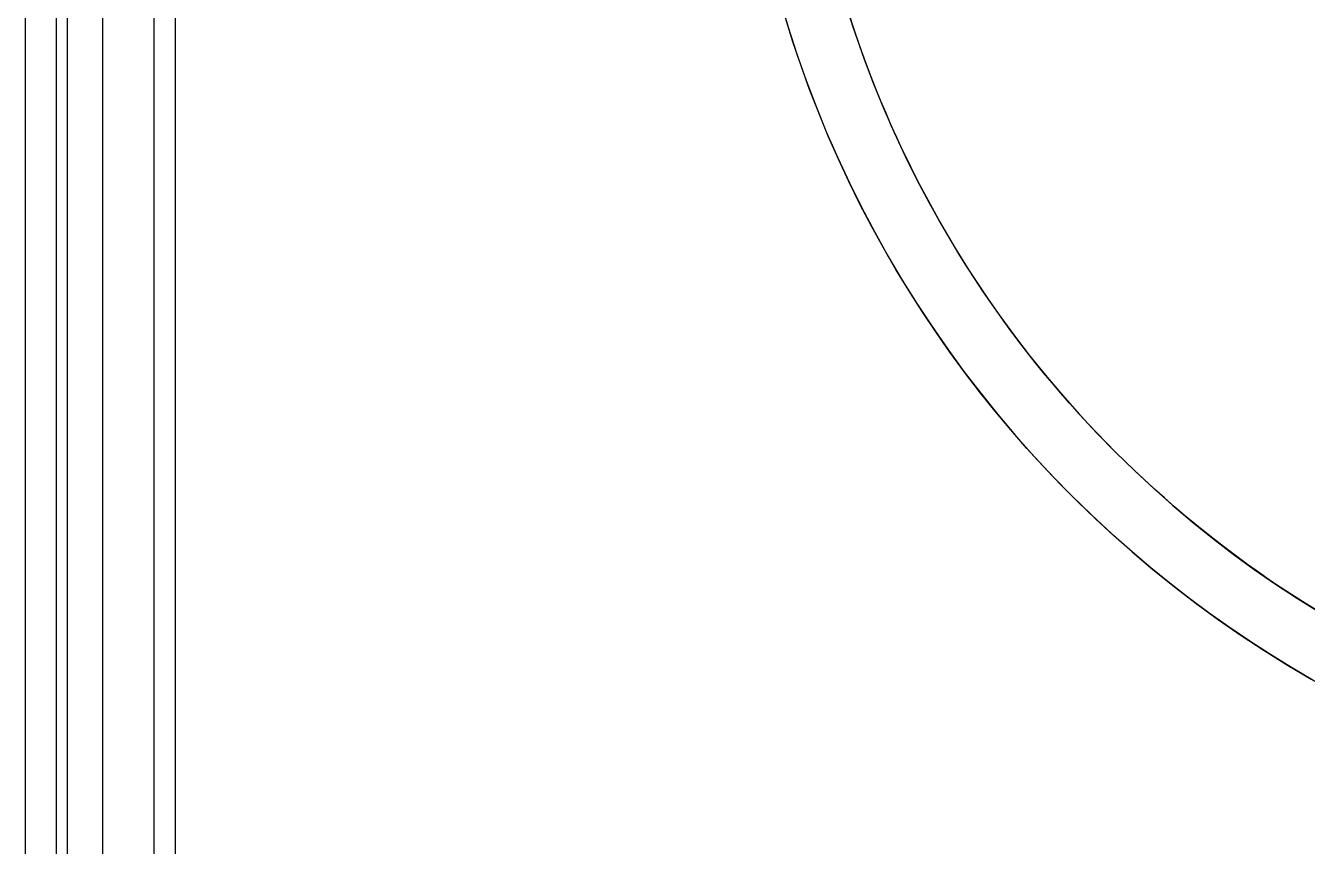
# Model space of a CAD drawing. Extents: x 0 to 323, y 0 to 320.
# Drawn here: x 0 to 4.146, y 2.249 to 4.905 of the extents above; entities that cross this region are included whole.
import ezdxf

# ---------------------------------------------------------------- set-up
doc = ezdxf.new("R2010")
doc.units = 0
doc.header["$MEASUREMENT"] = 0
doc.layers.get('0').update_dxf_attribs({"linetype": 'CONTINUOUS'})
for name, color, linetype in [('BOARD_GEOMETRY_OUTLINE', 1, 'CONTINUOUS'), ('ETCH_BOTTOM', 7, 'CONTINUOUS'), ('ETCH_GND', 3, 'CONTINUOUS'), ('ETCH_INT1', 4, 'CONTINUOUS'), ('ETCH_INT2', 5, 'CONTINUOUS'), ('ETCH_PWR', 6, 'CONTINUOUS'), ('ROUTE_KEEPOUT_ALL', 19, 'CONTINUOUS')]:
    doc.layers.add(name, color=color, linetype=linetype)

# ---------------------------------------------------------------- blocks, each defined once
blk = doc.blocks.new('F_3500_7CIRC')
at = {"layer": 'ROUTE_KEEPOUT_ALL'}
blk.add_lwpolyline([(0, 3.5, -0.414214), (3.5, 0, -0.414214), (0, -3.5, -0.414214), (-3.5, 0, -0.414214), (0, 3.5)], format="xyb", close=True, dxfattribs=at)
at = {"flags": 2}
for tag in ['SYMBOL_TYPE', 'CDN_TYPE', 'REFDES']:
    blk.add_attdef(tag, (0, 0), '', height=0.2, dxfattribs=at)

msp = doc.modelspace()

# ---------------------------------------------------------------- linework, layer by layer
at = {"layer": 'BOARD_GEOMETRY_OUTLINE'}
msp.add_lwpolyline([(0, 116.6), (0, 118.2), (190.2, 118.2), (190.2, 0), (0, 0), (0, 118.2)], dxfattribs=at)
at = {"layer": 'ETCH_BOTTOM'}
msp.add_lwpolyline([(0.135, 0.375), (0.135, 117.746), (189.669, 117.746), (189.669, 0.375)], close=True, dxfattribs=at)
msp.add_lwpolyline([(53.1622, 5.149), (50.2052, 5.149), (48.7461, 3.6899), (11.3179, 3.6899), (9.7787, 5.2291, 0.590049), (9.6082, 5.1799), (9.6082, 5.1799, -5.885002), (9.3322, 7.6087, 0.796993), (9.5249, 7.6528), (9.5249, 9.3739), (3.8999, 14.9989), (3.8999, 51.6143), (18.1357, 65.8501), (18.9643, 65.8501), (19.1768, 65.6376, 0.668179), (19.3499, 65.7093), (19.3499, 68.1949), (18.9461, 68.1949), (18.1991, 67.4479), (13.7897, 67.4479), (10.7499, 70.4877), (10.7499, 105.0421)], format="xyb", dxfattribs=at)
at = {"layer": 'ETCH_GND'}
msp.add_lwpolyline([(189.5, 0.35), (0.1, 0.35), (0.1, 117.55), (189.5, 117.55)], close=True, dxfattribs=at)
msp.add_lwpolyline([(9.5002, 6, 1), (2.4998, 6, 1)], format="xyb", close=True, dxfattribs=at)
at = {"layer": 'ETCH_INT1'}
msp.add_lwpolyline([(189.747, 0.331), (0.416, 0.331), (0.416, 117.577), (189.747, 117.577)], close=True, dxfattribs=at)
msp.add_lwpolyline([(9.5002, 6, 1), (2.4998, 6, 1)], format="xyb", close=True, dxfattribs=at)
at = {"layer": 'ETCH_INT2'}
msp.add_lwpolyline([(189.88, 0.665), (0.485, 0.665), (0.485, 117.596), (189.88, 117.596)], close=True, dxfattribs=at)
msp.add_lwpolyline([(9.7002, 6, 1), (2.2998, 6, 1)], format="xyb", close=True, dxfattribs=at)
at = {"layer": 'ETCH_PWR'}
msp.add_lwpolyline([(58.25, 1.3), (1.05, 1.3), (0.25, 2.1), (0.25, 36.5), (11.0297, 36.5, -0.613614), (11.1116, 36.3388, 1.967107), (12.8084, 36.3388, -0.613614), (12.8903, 36.5), (13.5697, 36.5, -0.613614), (13.6516, 36.3388, 1.967107), (15.3484, 36.3388, -0.613614), (15.4303, 36.5), (29.6, 36.5)], format="xyb", dxfattribs=at)
msp.add_lwpolyline([(6, 9.5002, 1), (6, 2.4998, 1)], format="xyb", close=True, dxfattribs=at)

# ---------------------------------------------------------------- block references
msp.add_blockref('F_3500_7CIRC', (6, 6))

doc.saveas('drawing.dxf')
